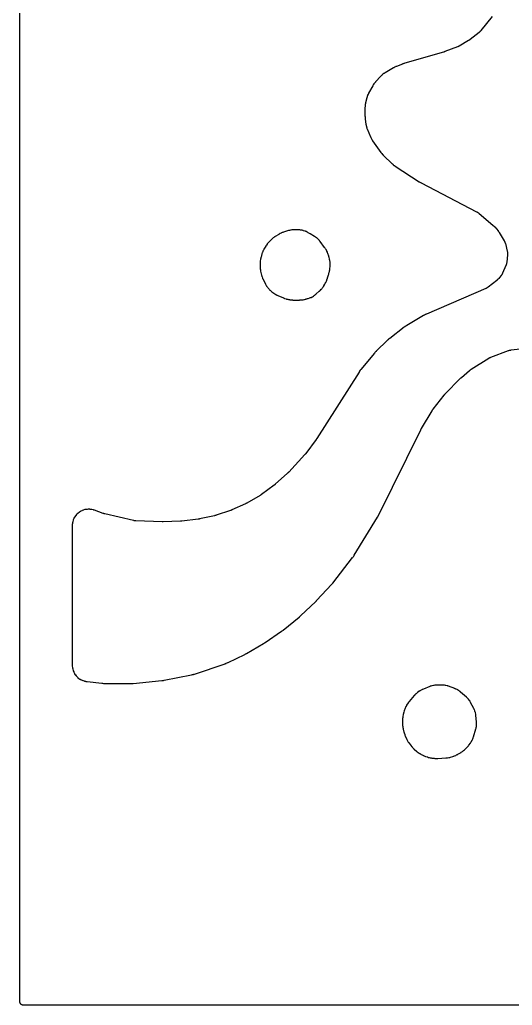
# Model space of a CAD drawing. Header units: millimetres. Extents: x 0 to 300, y 0 to 300.
# Drawn here: x -0.1 to 75, y -0.1 to 150 of the extents above; entities that cross this region are included whole.
import ezdxf

# ---------------------------------------------------------------- set-up
doc = ezdxf.new("R2010")
doc.units = ezdxf.units.MM
doc.layers.add('CUT', color=7, linetype='CONTINUOUS')

msp = doc.modelspace()

# ---------------------------------------------------------------- linework, layer by layer
at = {"layer": 'CUT'}
for points in [[(298.5625, -0.0625), (1.4375, -0.0625), (0.5522, -0.0625), (0.4788, -0.0589), (0.4206, -0.0503), (0.3635, -0.036), (0.3082, -0.0162), (0.255, 0.009), (0.2046, 0.0392), (0.1573, 0.0743), (0.1137, 0.1137), (0.0743, 0.1573), (0.0392, 0.2046), (0.009, 0.255), (-0.0162, 0.3082), (-0.036, 0.3635), (-0.0503, 0.4206), (-0.0589, 0.4788), (-0.0625, 0.5522), (-0.0625, 1.4375), (-0.0625, 298.5625)], [(71.9234, 150.4829), (70.1653, 148.3339), (70.1579, 148.3249), (70.1477, 148.3128), (70.1167, 148.2778), (70.0635, 148.2208), (70.0395, 148.196), (70.0146, 148.1722), (69.9571, 148.1195), (69.9218, 148.0888), (69.9096, 148.0788), (69.9006, 148.0714), (68.5504, 146.9857), (68.5448, 146.9812), (68.5318, 146.9709), (68.5293, 146.969), (68.5036, 146.9495), (68.4512, 146.9113), (68.433, 146.8985), (68.4072, 146.8815), (68.3379, 146.8381), (68.3078, 146.82), (66.8724, 145.9962), (66.8664, 145.9928), (66.8522, 145.9848), (66.8496, 145.9833), (66.8223, 145.9687), (66.7667, 145.94), (66.7474, 145.9305), (66.7203, 145.9181), (66.6477, 145.8868), (66.6164, 145.8739), (64.7163, 145.1368), (64.7066, 145.1331), (64.6839, 145.1246), (64.6741, 145.121), (64.6625, 145.1168), (64.6529, 145.1134), (64.6303, 145.1055), (64.6206, 145.1022), (64.6093, 145.0984), (64.5996, 145.0952), (64.5767, 145.0878), (64.5669, 145.0847), (64.5549, 145.081), (64.545, 145.078), (64.522, 145.0711), (64.5122, 145.0682), (58.5902, 143.3752), (58.5759, 143.3709), (58.4832, 143.3419), (58.4689, 143.3373), (58.3535, 143.2979), (58.3394, 143.2929), (58.2482, 143.2593), (58.2343, 143.254), (57.3325, 142.8958), (57.3223, 142.8916), (57.2517, 142.862), (57.2412, 142.8575), (57.1952, 142.8373), (57.1733, 142.8271), (57.0379, 142.7607), (57.0171, 142.75), (56.9816, 142.7308), (56.972, 142.7256), (56.906, 142.6884), (56.8954, 142.6823), (55.5863, 141.9094), (55.574, 141.9019), (55.495, 141.8527), (55.4829, 141.845), (55.4361, 141.8142), (55.4125, 141.7979), (55.264, 141.6898), (55.2193, 141.654), (55.0817, 141.5322), (55.0607, 141.5127), (55.0206, 141.4736), (55.0105, 141.4635), (54.9453, 141.3969), (54.9354, 141.3866), (54.1305, 140.5238), (54.1221, 140.5146), (54.0683, 140.4545), (54.0601, 140.4452), (54.0285, 140.4083), (54.0127, 140.3892), (53.9141, 140.2642), (53.885, 140.2239), (53.7971, 140.0912), (53.7838, 140.0702), (53.7587, 140.0287), (53.7524, 140.018), (53.7121, 139.9481), (53.706, 139.9373), (53.0855, 138.808), (53.0794, 138.7966), (53.0407, 138.7224), (53.0349, 138.711), (53.0126, 138.6659), (53.0017, 138.6426), (52.9349, 138.4916), (52.9161, 138.4437), (52.8625, 138.2876), (52.8547, 138.2631), (52.8404, 138.2149), (52.8369, 138.2025), (52.8149, 138.1218), (52.8116, 138.1093), (52.6231, 137.3552), (52.619, 137.3374), (52.5937, 137.2213), (52.5901, 137.2033), (52.577, 137.1332), (52.5714, 137.0971), (52.5423, 136.8614), (52.5389, 136.825), (52.5345, 136.7539), (52.5336, 136.7356), (52.5299, 136.6168), (52.5296, 136.5985), (52.5283, 135.3871), (52.5286, 135.3665), (52.5331, 135.2322), (52.5341, 135.2115), (52.5456, 135.0434), (52.5473, 135.0228), (52.561, 134.8891), (52.5635, 134.8686), (52.6698, 134.0965), (52.6717, 134.0838), (52.6849, 134.0009), (52.6871, 133.9882), (52.6961, 133.9385), (52.7012, 133.9132), (52.7378, 133.7517), (52.7514, 133.7019), (52.8018, 133.5442), (52.8101, 133.5197), (52.8275, 133.4724), (52.8321, 133.4603), (52.8627, 133.3821), (52.8676, 133.3702), (53.3624, 132.1834), (53.3691, 132.1682), (53.4134, 132.0697), (53.4204, 132.0546), (53.4486, 131.9962), (53.4639, 131.9667), (53.5685, 131.7779), (53.5854, 131.7493), (53.6199, 131.6944), (53.629, 131.6805), (53.689, 131.5906), (53.6984, 131.577), (54.9658, 129.789), (54.9742, 129.7774), (55.0299, 129.7027), (55.0386, 129.6913), (55.0732, 129.6472), (55.0914, 129.625), (55.2132, 129.484), (55.2324, 129.4628), (55.271, 129.4222), (55.281, 129.4119), (55.3469, 129.3459), (55.3571, 129.3358), (56.6887, 128.0629), (56.699, 128.0532), (56.7669, 127.9913), (56.7775, 127.9819), (56.8192, 127.9456), (56.841, 127.9276), (56.9851, 127.8137), (57.0077, 127.7967), (57.0526, 127.7645), (57.0642, 127.7564), (57.1402, 127.7047), (57.152, 127.6969), (60.801, 125.3355), (60.8128, 125.3281), (60.8901, 125.2806), (60.9021, 125.2734), (61.0006, 125.216), (61.0127, 125.2091), (61.0921, 125.1653), (61.1044, 125.1586), (69.5349, 120.7562), (69.546, 120.7503), (69.5609, 120.7422), (69.6045, 120.7171), (69.6759, 120.6732), (69.7071, 120.6532), (69.7374, 120.6318), (69.8049, 120.5821), (69.8445, 120.5511), (69.8576, 120.5403), (69.8672, 120.5322), (72.0755, 118.6541), (72.081, 118.6494), (72.0936, 118.6384), (72.096, 118.6364), (72.1201, 118.6147), (72.1675, 118.5703), (72.1836, 118.5548), (72.2052, 118.5324), (72.2609, 118.4724), (72.2843, 118.4462), (72.8031, 117.842), (72.8095, 117.8345), (72.8193, 117.8228), (72.835, 117.8035), (72.8554, 117.7778), (72.8733, 117.7545), (72.8873, 117.7357), (72.8951, 117.7249), (72.898, 117.7209), (72.9145, 117.6972), (72.9504, 117.6438), (72.9712, 117.6113), (72.978, 117.6002), (72.983, 117.5919), (73.7355, 116.33), (73.741, 116.3207), (73.7494, 116.3062), (73.763, 116.282), (73.7806, 116.2493), (73.7958, 116.22), (73.7978, 116.2158), (73.8218, 116.1629), (73.8522, 116.0899), (73.878, 116.0194), (73.8942, 115.9689), (73.9066, 115.9267), (73.9103, 115.9129), (73.913, 115.9024), (74.1991, 114.7788), (74.208, 114.7407), (74.2226, 114.6705), (74.2353, 114.5932), (74.2414, 114.5415), (74.2473, 114.4634), (74.249, 114.4113), (74.2481, 114.333), (74.2441, 114.2614), (74.2411, 114.2224), (74.1284, 113.0844), (74.1271, 113.0728), (74.1254, 113.0571), (74.119, 113.0109), (74.1101, 112.9568), (74.0933, 112.8778), (74.0738, 112.8021), (74.0497, 112.7241), (74.0306, 112.6708), (74.0135, 112.6266), (74.0075, 112.6124), (74.0029, 112.6017), (73.4765, 111.3893), (73.4722, 111.3796), (73.4654, 111.3645), (73.4539, 111.3399), (73.438, 111.307), (73.4233, 111.2781), (73.4212, 111.2741), (73.3929, 111.2246), (73.3522, 111.1584), (73.3111, 111.0972), (73.2803, 111.0553), (73.2539, 111.0211), (73.2451, 111.0102), (73.2383, 111.002), (72.897, 110.5908), (72.889, 110.5813), (72.8781, 110.5686), (72.8449, 110.5318), (72.7878, 110.4719), (72.762, 110.446), (72.7352, 110.4212), (72.6734, 110.3662), (72.6354, 110.3343), (72.6223, 110.3239), (72.6125, 110.3163), (71.269, 109.279), (71.2615, 109.2733), (71.2499, 109.2646), (71.2305, 109.2503), (71.2042, 109.2315), (71.1806, 109.2153), (71.1772, 109.213), (71.1346, 109.1862), (71.0754, 109.1514), (71.0181, 109.1203), (70.9768, 109.0999), (70.9421, 109.0836), (70.9308, 109.0786), (70.9222, 109.0748), (61.881, 105.177), (61.8635, 105.1691), (61.7503, 105.1159), (61.7331, 105.1075), (61.5933, 105.0363), (61.5763, 105.0273), (61.4669, 104.967), (61.4502, 104.9575), (58.8866, 103.4373), (58.8714, 103.428), (58.7736, 103.366), (58.7587, 103.3562), (58.6384, 103.2748), (58.6237, 103.2646), (58.5298, 103.1969), (58.5155, 103.1863), (56.2918, 101.4816), (56.278, 101.4706), (56.1889, 101.398), (56.1754, 101.3867), (56.0663, 101.2924), (56.0531, 101.2806), (55.9685, 101.203), (55.9556, 101.1908), (54.2291, 99.5103), (54.2181, 99.4992), (54.147, 99.4263), (54.1362, 99.415), (54.0495, 99.3212), (54.039, 99.3096), (53.9718, 99.2331), (53.9616, 99.2212), (51.908, 96.7556), (51.8958, 96.7404), (51.8182, 96.6409), (51.8065, 96.6253), (51.7132, 96.4973), (51.702, 96.4814), (51.631, 96.377), (51.6204, 96.3608), (45.1952, 86.224), (45.1916, 86.2184), (45.1832, 86.2054), (45.1796, 86.1999), (45.1709, 86.1866), (45.1664, 86.1798), (45.1559, 86.164), (45.1513, 86.1572), (45.146, 86.1494), (45.1414, 86.1427), (45.1305, 86.127), (45.1258, 86.1203), (45.1234, 86.1169), (45.1178, 86.109), (45.1046, 86.0908), (45.0989, 86.083), (43.5384, 83.9757), (43.5311, 83.966), (43.5139, 83.9434), (43.5065, 83.9338), (43.4975, 83.9223), (43.49, 83.9129), (43.4724, 83.891), (43.4647, 83.8816), (43.4559, 83.8709), (43.4481, 83.8616), (43.4298, 83.8402), (43.4219, 83.831), (43.4122, 83.8199), (43.4042, 83.8108), (43.3854, 83.7898), (43.3772, 83.7809), (40.9096, 81.1051), (40.9021, 81.097), (40.8845, 81.0784), (40.8769, 81.0705), (40.8676, 81.0609), (40.8599, 81.053), (40.8419, 81.0349), (40.8341, 81.0271), (40.8251, 81.0183), (40.8173, 81.0106), (40.7988, 80.9929), (40.7908, 80.9853), (40.781, 80.9762), (40.773, 80.9687), (40.7541, 80.9515), (40.746, 80.9441), (38.8694, 79.2704), (38.8615, 79.2635), (38.8432, 79.2475), (38.8353, 79.2407), (38.8256, 79.2325), (38.8176, 79.2258), (38.7989, 79.2102), (38.7909, 79.2036), (38.7816, 79.196), (38.7734, 79.1895), (38.7544, 79.1744), (38.7462, 79.168), (38.7361, 79.1602), (38.7278, 79.1538), (38.7084, 79.1392), (38.7001, 79.1329), (36.7669, 77.7066), (36.7571, 77.6995), (36.7342, 77.683), (36.7243, 77.6761), (36.7122, 77.6676), (36.7022, 77.6608), (36.6789, 77.6449), (36.6688, 77.6382), (36.6572, 77.6306), (36.6471, 77.624), (36.6233, 77.6088), (36.613, 77.6024), (36.6005, 77.5946), (36.5902, 77.5883), (36.566, 77.5737), (36.5556, 77.5676), (34.5588, 76.4026), (34.5487, 76.3968), (34.5251, 76.3834), (34.5149, 76.3777), (34.5025, 76.3709), (34.4922, 76.3653), (34.4682, 76.3526), (34.4579, 76.3472), (34.446, 76.341), (34.4357, 76.3358), (34.4114, 76.3236), (34.4009, 76.3185), (34.3881, 76.3123), (34.3776, 76.3073), (34.353, 76.2958), (34.3424, 76.2909), (32.2729, 75.3551), (32.262, 75.3502), (32.2364, 75.339), (32.2254, 75.3343), (32.2119, 75.3287), (32.2008, 75.3241), (32.1749, 75.3136), (32.1638, 75.3092), (32.151, 75.3042), (32.1398, 75.2999), (32.1136, 75.2901), (32.1024, 75.286), (32.0887, 75.2811), (32.0774, 75.2771), (32.051, 75.268), (32.0396, 75.2642), (29.8551, 74.5444), (29.8442, 74.5409), (29.8187, 74.5329), (29.8077, 74.5295), (29.7943, 74.5255), (29.7833, 74.5222), (29.7576, 74.5148), (29.7466, 74.5117), (29.7338, 74.5082), (29.7228, 74.5053), (29.6969, 74.4985), (29.6857, 74.4957), (29.6722, 74.4924), (29.661, 74.4897), (29.6349, 74.4836), (29.6238, 74.4811), (27.3486, 73.9811), (27.3375, 73.9787), (27.3116, 73.9733), (27.3005, 73.9711), (27.2869, 73.9685), (27.2757, 73.9664), (27.2497, 73.9617), (27.2385, 73.9597), (27.2256, 73.9576), (27.2144, 73.9558), (27.1883, 73.9517), (27.177, 73.9501), (27.1633, 73.9481), (27.1521, 73.9466), (27.1258, 73.9432), (27.1145, 73.9419), (24.6423, 73.6551), (24.6327, 73.654), (24.6102, 73.6517), (24.6006, 73.6507), (24.5888, 73.6496), (24.5792, 73.6487), (24.5566, 73.6469), (24.547, 73.6461), (24.5359, 73.6453), (24.5262, 73.6447), (24.5037, 73.6433), (24.494, 73.6427), (24.4822, 73.6421), (24.4725, 73.6417), (24.4499, 73.6408), (24.4403, 73.6404), (21.8049, 73.5629), (21.7992, 73.5628), (21.7861, 73.5625), (21.7804, 73.5624), (21.7669, 73.5621), (21.76, 73.562), (21.7438, 73.5619), (21.7369, 73.5619), (21.7289, 73.5618), (21.7219, 73.5619), (21.7057, 73.562), (21.6988, 73.562), (21.6953, 73.5621), (21.687, 73.5622), (21.6678, 73.5627), (21.6596, 73.5629), (17.6063, 73.6937), (17.5951, 73.6941), (17.58, 73.6948), (17.5356, 73.6979), (17.4616, 73.7048), (17.429, 73.7085), (17.3965, 73.7135), (17.3232, 73.7259), (17.2795, 73.7345), (17.2648, 73.7377), (17.254, 73.7402), (12.8953, 74.7624), (12.8832, 74.7653), (12.855, 74.7723), (12.843, 74.7754), (12.8283, 74.7793), (12.8162, 74.7826), (12.7882, 74.7904), (12.7762, 74.7938), (12.7625, 74.7979), (12.7506, 74.8015), (12.7228, 74.81), (12.7109, 74.8138), (12.6965, 74.8185), (12.6846, 74.8224), (12.6571, 74.8317), (12.6453, 74.8358), (11.3343, 75.3012), (11.32, 75.3061), (11.2268, 75.3366), (11.2124, 75.3411), (11.1559, 75.358), (11.1268, 75.3659), (10.9389, 75.412), (10.8797, 75.4234), (10.6908, 75.45), (10.6306, 75.4554), (10.44, 75.4629), (10.3797, 75.4622), (10.1892, 75.4505), (10.1293, 75.4438), (9.941, 75.413), (9.882, 75.4003), (9.6978, 75.3507), (9.6403, 75.3322), (9.462, 75.2644), (9.4068, 75.2401), (9.2361, 75.1547), (9.1836, 75.1251), (9.0224, 75.023), (8.9731, 74.9882), (8.823, 74.8704), (8.7775, 74.8308), (8.6399, 74.6986), (8.5986, 74.6547), (8.475, 74.5093), (8.4383, 74.4614), (8.33, 74.3043), (8.2983, 74.253), (8.2063, 74.0859), (8.1799, 74.0316), (8.1052, 73.8561), (8.0844, 73.7994), (8.0276, 73.6173), (8.0126, 73.5588), (7.9745, 73.3719), (7.9654, 73.3122), (7.946, 73.1198), (7.9437, 73.0897), (7.9407, 73.0308), (7.9402, 73.0157), (7.9377, 72.9177), (7.9375, 72.9026), (7.9375, 51.784), (7.9377, 51.7694), (7.94, 51.6749), (7.9405, 51.6604), (7.9433, 51.6036), (7.9454, 51.5746), (7.9634, 51.3891), (7.9718, 51.3315), (8.0073, 51.1511), (8.0213, 51.0946), (8.074, 50.9184), (8.0934, 50.8636), (8.1629, 50.6934), (8.1875, 50.6407), (8.2732, 50.478), (8.3028, 50.4279), (8.4039, 50.2743), (8.4381, 50.2273), (8.5536, 50.0841), (8.5923, 50.0407), (8.7211, 49.9094), (8.7638, 49.8699), (8.9046, 49.7518), (8.951, 49.7166), (9.1026, 49.6126), (9.1521, 49.5821), (9.3132, 49.4933), (9.3654, 49.4677), (9.5343, 49.3949), (9.5887, 49.3745), (9.7638, 49.3183), (9.82, 49.3033), (10.0022, 49.2639), (10.0308, 49.2584), (10.0868, 49.2491), (10.1012, 49.2469), (10.1948, 49.2337), (10.2093, 49.2318), (12.4258, 48.9732), (12.4422, 48.9716), (12.5489, 48.9621), (12.5653, 48.9608), (12.6996, 48.9526), (12.7161, 48.9518), (12.8232, 48.9482), (12.8397, 48.9479), (16.8141, 48.9233), (16.8298, 48.9234), (16.9318, 48.9255), (16.9475, 48.926), (17.0754, 48.9319), (17.0911, 48.9328), (17.1928, 48.9402), (17.2085, 48.9415), (21.5846, 49.3739), (21.599, 49.3755), (21.6924, 49.387), (21.7067, 49.389), (21.8236, 49.4062), (21.8379, 49.4085), (21.9307, 49.4245), (21.9449, 49.4272), (26.1034, 50.2487), (26.1226, 50.2528), (26.2473, 50.2817), (26.2664, 50.2865), (26.4215, 50.3279), (26.4404, 50.3333), (26.5629, 50.3703), (26.5816, 50.3763), (31.234, 51.9506), (31.2517, 51.9569), (31.3662, 51.9997), (31.3837, 52.0065), (31.5255, 52.0646), (31.5428, 52.072), (31.6543, 52.1219), (31.6713, 52.1298), (34.2219, 53.3669), (34.2309, 53.3714), (34.2934, 53.403), (34.3029, 53.408), (34.3801, 53.4488), (34.3894, 53.4538), (34.4498, 53.4871), (34.4596, 53.4927), (37.0778, 55.0017), (37.0883, 55.0078), (37.1555, 55.0484), (37.1658, 55.0548), (37.2492, 55.1074), (37.2594, 55.114), (37.325, 55.1573), (37.335, 55.164), (39.8377, 56.8891), (39.8468, 56.8955), (39.9096, 56.9405), (39.9192, 56.9476), (39.9964, 57.0052), (40.0057, 57.0123), (40.0658, 57.0591), (40.0755, 57.0668), (42.5168, 59.0496), (42.525, 59.0564), (42.5814, 59.1039), (42.5901, 59.1113), (42.6593, 59.1718), (42.6676, 59.1793), (42.7214, 59.2282), (42.7302, 59.2362), (45.0424, 61.4218), (45.0492, 61.4283), (45.0962, 61.4742), (45.1034, 61.4814), (45.1611, 61.5396), (45.1681, 61.5467), (45.2129, 61.5935), (45.2202, 61.6012), (47.4276, 63.9869), (47.436, 63.9962), (47.4899, 64.0569), (47.4981, 64.0664), (47.5642, 64.144), (47.5722, 64.1536), (47.6235, 64.2166), (47.6313, 64.2263), (50.6523, 68.0926), (50.6629, 68.1066), (50.7305, 68.1985), (50.7407, 68.2128), (50.8221, 68.3306), (50.8319, 68.3452), (50.894, 68.4409), (50.9033, 68.4558), (54.422, 74.2435), (54.4286, 74.2547), (54.4709, 74.3279), (54.4773, 74.3392), (54.5285, 74.4322), (54.5346, 74.4437), (54.5738, 74.5186), (54.5797, 74.5302), (61.0347, 87.5747), (61.0388, 87.5828), (61.0484, 87.6017), (61.0526, 87.6098), (61.0577, 87.6197), (61.0619, 87.6277), (61.0719, 87.6464), (61.0762, 87.6544), (61.0813, 87.6637), (61.0857, 87.6716), (61.0961, 87.6902), (61.1005, 87.6981), (61.1061, 87.7077), (61.1106, 87.7156), (61.1214, 87.7339), (61.126, 87.7418), (62.749, 90.4469), (62.7563, 90.4589), (62.7736, 90.4867), (62.7811, 90.4986), (62.7904, 90.513), (62.7981, 90.5248), (62.8163, 90.5521), (62.8242, 90.5637), (62.8333, 90.577), (62.8414, 90.5886), (62.8604, 90.6153), (62.8686, 90.6267), (62.8788, 90.6405), (62.8872, 90.6518), (62.9071, 90.6779), (62.9156, 90.689), (64.5978, 92.8326), (64.605, 92.8416), (64.622, 92.8627), (64.6293, 92.8717), (64.6383, 92.8825), (64.6457, 92.8914), (64.6632, 92.912), (64.6708, 92.9208), (64.6795, 92.9309), (64.6872, 92.9395), (64.7052, 92.9597), (64.713, 92.9683), (64.7226, 92.9787), (64.7305, 92.9872), (64.749, 93.0068), (64.757, 93.0152), (67.0434, 95.381), (67.0512, 95.389), (67.0696, 95.4076), (67.0776, 95.4155), (67.0873, 95.4251), (67.0953, 95.4329), (67.1142, 95.451), (67.1223, 95.4587), (67.1317, 95.4675), (67.1399, 95.4751), (67.1592, 95.4927), (67.1675, 95.5002), (67.1777, 95.5093), (67.1861, 95.5167), (67.2058, 95.5338), (67.2143, 95.5411), (68.455, 96.5924), (68.4671, 96.6025), (68.4958, 96.6259), (68.5081, 96.6358), (68.5233, 96.6478), (68.5358, 96.6575), (68.5652, 96.6798), (68.5779, 96.6893), (68.5925, 96.7001), (68.6054, 96.7093), (68.6356, 96.7306), (68.6486, 96.7396), (68.6646, 96.7505), (68.6777, 96.7593), (68.7086, 96.7795), (68.722, 96.7881), (71.3705, 98.4566), (71.3804, 98.4627), (71.3937, 98.4709), (71.4339, 98.4941), (71.5018, 98.531), (71.5322, 98.5467), (71.5631, 98.5613), (71.6337, 98.5928), (71.6765, 98.6107), (71.6911, 98.6163), (71.7019, 98.6204), (74.3728, 99.6138), (74.3851, 99.6183), (74.4017, 99.6242), (74.4513, 99.6402), (74.5347, 99.6645), (74.5718, 99.6745), (74.6093, 99.6828), (74.6946, 99.6998), (74.746, 99.7085), (74.7634, 99.7109), (74.7764, 99.7126), (77.5719, 100.0619)]]:
    msp.add_lwpolyline(points, dxfattribs=at)
for points in [[(36.6121, 111.8285), (36.6147, 111.8159), (36.6321, 111.7342), (36.6349, 111.7217), (36.7772, 111.1184), (36.7816, 111.101), (36.8117, 110.9886), (36.8166, 110.9713), (36.8366, 110.9044), (36.8479, 110.8704), (36.928, 110.6519), (36.9413, 110.6186), (36.9692, 110.5546), (36.9766, 110.5382), (36.9834, 110.5238), (36.9888, 110.5114), (36.9964, 110.4948), (37.0469, 110.3881), (37.0549, 110.3718), (37.3809, 109.7336), (37.3867, 109.7227), (37.4246, 109.6521), (37.4305, 109.6413), (37.4542, 109.5993), (37.4667, 109.5781), (37.55, 109.4436), (37.5777, 109.4028), (37.6717, 109.2757), (37.6867, 109.2562), (37.717, 109.2186), (37.7248, 109.2091), (37.7763, 109.1477), (37.7844, 109.1383), (37.9323, 108.9693), (37.9416, 108.959), (38.0023, 108.8927), (38.0118, 108.8826), (38.0492, 108.8436), (38.0689, 108.8241), (38.1992, 108.7003), (38.2197, 108.6817), (38.2605, 108.6464), (38.2711, 108.6374), (38.3404, 108.5802), (38.3512, 108.5715), (38.4932, 108.4596), (38.5031, 108.452), (38.5678, 108.4031), (38.5778, 108.3957), (38.6173, 108.3672), (38.6378, 108.353), (38.7711, 108.2649), (38.8138, 108.2391), (38.954, 108.1623), (38.9761, 108.1508), (39.0197, 108.1292), (39.031, 108.1238), (39.1043, 108.0893), (39.1157, 108.0842), (40.0146, 107.6849), (40.0278, 107.6792), (40.0549, 107.6679), (40.0982, 107.6485), (40.1129, 107.6422), (40.2088, 107.6024), (40.2236, 107.5965), (40.2818, 107.5741), (40.312, 107.5634), (40.5094, 107.4994), (40.54, 107.4903), (40.6002, 107.4743), (40.6157, 107.4703), (40.6538, 107.4613), (40.6559, 107.4607), (40.6717, 107.4569), (40.6883, 107.4531), (40.7167, 107.4463), (40.7323, 107.4428), (40.7398, 107.4412), (40.7749, 107.4331), (40.7909, 107.4297), (40.8798, 107.4118), (40.9667, 107.3935), (40.9829, 107.3903), (41.017, 107.3841), (41.0293, 107.3817), (41.045, 107.3787), (41.0877, 107.3713), (41.088, 107.3712), (41.0883, 107.3712), (41.1471, 107.361), (41.1628, 107.3584), (41.2244, 107.3494), (41.2561, 107.3456), (41.4623, 107.3265), (41.4942, 107.3244), (41.5564, 107.3219), (41.5723, 107.3215), (41.6759, 107.3202), (41.6919, 107.3202), (41.8633, 107.3226), (41.9503, 107.3135), (41.9658, 107.3121), (42.0267, 107.3073), (42.0579, 107.3057), (42.2583, 107.3006), (42.3208, 107.3023), (42.5205, 107.318), (42.5517, 107.3213), (42.6122, 107.3293), (42.6276, 107.3315), (42.6387, 107.3333), (42.6567, 107.3335), (42.6737, 107.334), (42.7838, 107.3386), (42.8007, 107.3396), (42.8667, 107.3442), (42.9004, 107.3476), (42.9553, 107.3546), (43.05, 107.3639), (43.1013, 107.3712), (43.2622, 107.4012), (43.3127, 107.4129), (43.4726, 107.4573), (43.4974, 107.4648), (43.5455, 107.4804), (43.5578, 107.4846), (43.6372, 107.5123), (43.6494, 107.5167), (43.6549, 107.5187), (43.669, 107.5213), (43.6824, 107.524), (43.7694, 107.5421), (43.7828, 107.5451), (43.8348, 107.5572), (43.8613, 107.564), (44.03, 107.6114), (44.0819, 107.6286), (44.2456, 107.6912), (44.2709, 107.7016), (44.2923, 107.7109), (44.3163, 107.722), (44.4709, 107.7976), (44.4944, 107.8098), (44.5102, 107.8184), (44.5324, 107.8311), (44.6731, 107.9158), (44.7158, 107.9441), (44.8488, 108.0405), (44.8692, 108.056), (44.9085, 108.0871), (44.9184, 108.0951), (44.9826, 108.1482), (44.9924, 108.1565), (45.0822, 108.2342), (45.0892, 108.2399), (45.0995, 108.2486), (45.5703, 108.6559), (45.5822, 108.6665), (45.6589, 108.7364), (45.6705, 108.7474), (45.7154, 108.7906), (45.7378, 108.8133), (45.8794, 108.9649), (45.9006, 108.9888), (45.9406, 109.0366), (45.9507, 109.049), (46.0153, 109.1302), (46.0251, 109.1429), (46.0253, 109.1432), (46.0915, 109.2313), (46.0994, 109.242), (46.1498, 109.3122), (46.1574, 109.3231), (46.1868, 109.3659), (46.2013, 109.3882), (46.2912, 109.5329), (46.3173, 109.5792), (46.3941, 109.7314), (46.4055, 109.7554), (46.4093, 109.7637), (46.4544, 109.8321), (46.4614, 109.843), (46.5063, 109.9143), (46.5131, 109.9253), (46.5391, 109.9688), (46.5519, 109.9913), (46.6311, 110.1373), (46.6538, 110.1838), (46.7191, 110.3341), (46.7377, 110.3824), (46.7906, 110.5398), (46.7983, 110.5646), (46.8123, 110.6132), (46.8158, 110.6257), (46.8374, 110.7071), (46.8406, 110.7196), (46.9121, 111.0149), (46.9671, 111.1532), (46.9727, 111.1678), (47.0078, 111.2631), (47.0131, 111.2779), (47.0326, 111.3357), (47.0419, 111.3656), (47.0962, 111.5584), (47.11, 111.6194), (47.1435, 111.8142), (47.1509, 111.8763), (47.1629, 112.0568), (47.1687, 112.0838), (47.1715, 112.0972), (47.1818, 112.15), (47.1864, 112.1771), (47.212, 112.3515), (47.2175, 112.4062), (47.227, 112.5798), (47.2274, 112.6348), (47.2208, 112.8109), (47.2192, 112.8384), (47.2147, 112.8919), (47.2134, 112.9056), (47.204, 112.9945), (47.2023, 113.0081), (47.1509, 113.4047), (47.1488, 113.419), (47.1345, 113.5121), (47.1321, 113.5264), (47.1221, 113.5821), (47.1163, 113.6105), (47.0742, 113.7939), (47.067, 113.822), (47.0517, 113.8765), (47.0476, 113.8904), (47.02, 113.9804), (47.0156, 113.9942), (46.8846, 114.3864), (46.8795, 114.4009), (46.8455, 114.4948), (46.8401, 114.5092), (46.8182, 114.565), (46.8063, 114.5933), (46.7252, 114.7727), (46.697, 114.8273), (46.6806, 114.8555), (46.6768, 114.8627), (46.6553, 114.899), (46.598, 114.9974), (46.5819, 115.0236), (46.5765, 115.0319), (46.575, 115.0343), (46.5584, 115.0607), (46.5247, 115.1113), (46.5159, 115.1241), (46.4577, 115.2069), (46.4486, 115.2195), (46.3765, 115.3165), (45.7276, 116.2073), (45.7186, 116.2194), (45.6591, 116.2969), (45.6498, 116.3088), (45.6129, 116.3544), (45.5934, 116.3773), (45.4649, 116.521), (45.4226, 116.5638), (45.2823, 116.6921), (45.256, 116.7138), (45.2189, 116.747), (45.1718, 116.785), (45.015, 116.8991), (44.9901, 116.9162), (44.9406, 116.9485), (44.9278, 116.9566), (44.8441, 117.0083), (44.8311, 117.0161), (44.1853, 117.3927), (43.8967, 117.5658), (43.8855, 117.5723), (43.8122, 117.6141), (43.8009, 117.6204), (43.7563, 117.6446), (43.7332, 117.6565), (43.5837, 117.7294), (43.5361, 117.7501), (43.4597, 117.7795), (43.4331, 117.7912), (43.3702, 117.8149), (43.1645, 117.8793), (43.1322, 117.8885), (43.0686, 117.9045), (43.0522, 117.9084), (42.9455, 117.9322), (42.929, 117.9357), (42.7317, 117.9739), (42.714, 117.9771), (42.5985, 117.9959), (42.5807, 117.9985), (42.511, 118.0077), (42.4752, 118.0114), (42.2418, 118.028), (42.2059, 118.0295), (42.1356, 118.0303), (42.1176, 118.0302), (42.0951, 118.0298), (42.0872, 118.0299), (42.0688, 118.0298), (41.9492, 118.0274), (41.9309, 118.0267), (41.5883, 118.0091), (41.5758, 118.0084), (41.4946, 118.0025), (41.4821, 118.0015), (41.4333, 117.9969), (41.4084, 117.9941), (41.2493, 117.9725), (41.1999, 117.9637), (41.0431, 117.9289), (41.0188, 117.923), (40.9715, 117.9104), (40.9594, 117.9071), (40.8811, 117.8845), (40.8691, 117.8809), (40.1055, 117.6432), (40.0938, 117.6394), (40.0182, 117.6142), (40.0065, 117.6102), (39.9613, 117.594), (39.9384, 117.5853), (39.7924, 117.5264), (39.7477, 117.5062), (39.607, 117.4355), (39.5853, 117.424), (39.5433, 117.4008), (39.5326, 117.3947), (39.4637, 117.3546), (39.4531, 117.3483), (39.4523, 117.3478), (39.4218, 117.3304), (39.4061, 117.3211), (38.8692, 116.9929), (38.8543, 116.9835), (38.758, 116.9207), (38.7434, 116.9108), (38.6867, 116.8714), (38.6583, 116.8504), (38.5515, 116.7664), (38.4778, 116.7085), (38.4506, 116.6859), (38.3989, 116.6401), (38.3858, 116.6282), (38.3019, 116.5494), (38.2892, 116.5371), (37.8981, 116.1476), (37.8892, 116.1386), (37.8321, 116.0793), (37.8235, 116.0701), (37.7899, 116.0337), (37.7871, 116.0305), (37.7708, 116.0128), (37.7538, 115.9935), (37.6476, 115.8675), (37.6161, 115.8268), (37.521, 115.6922), (37.5067, 115.6709), (37.4795, 115.6286), (37.4726, 115.6177), (37.4289, 115.5465), (37.4223, 115.5355), (37.1351, 115.0445), (37.1262, 115.0286), (37.0695, 114.9245), (37.0634, 114.9129), (37.0534, 114.8943), (37.0421, 114.8722), (36.9729, 114.7294), (36.9531, 114.684), (36.8958, 114.5359), (36.8874, 114.5126), (36.8718, 114.4668), (36.868, 114.455), (36.8436, 114.3783), (36.84, 114.3665), (36.84, 114.3663), (36.8391, 114.3636), (36.8337, 114.3461), (36.692, 113.8643), (36.6885, 113.8517), (36.6874, 113.8476), (36.6872, 113.8469), (36.6653, 113.7664), (36.6621, 113.7539), (36.65, 113.7052), (36.6443, 113.6802), (36.6115, 113.5188), (36.6034, 113.4681), (36.5845, 113.3045), (36.5821, 113.2789), (36.5784, 113.2289), (36.5777, 113.216), (36.5734, 113.1327), (36.5729, 113.1198), (36.5556, 112.5318), (36.5553, 112.5189), (36.5547, 112.4345), (36.5547, 112.4216), (36.5554, 112.3709), (36.5563, 112.3449), (36.5582, 112.312), (36.5583, 112.3075), (36.5593, 112.2818), (36.5692, 112.1174), (36.5745, 112.0662), (36.5984, 111.9032), (36.6027, 111.8779)], [(59.5668, 39.4229), (59.5769, 39.4099), (59.6431, 39.3265), (59.6534, 39.3138), (59.6945, 39.2648), (59.7163, 39.2403), (59.8618, 39.085), (59.8848, 39.0617), (59.931, 39.0175), (59.943, 39.0064), (60.0219, 38.9349), (60.0342, 38.924), (60.4435, 38.5732), (60.4559, 38.5629), (60.537, 38.497), (60.5496, 38.4871), (60.5994, 38.4488), (60.6254, 38.4299), (60.7976, 38.3118), (60.8246, 38.2943), (60.8782, 38.2616), (60.892, 38.2534), (60.9826, 38.2014), (60.9967, 38.1936), (61.3317, 38.0131), (61.3459, 38.0056), (61.4394, 37.9585), (61.4538, 37.9514), (61.5107, 37.9246), (61.5402, 37.9116), (61.7312, 37.8338), (61.7921, 37.8127), (61.9904, 37.7558), (62.0216, 37.7478), (62.0429, 37.7429), (62.2215, 37.682), (62.2828, 37.6647), (62.4821, 37.6197), (62.5134, 37.6135), (62.5747, 37.6031), (62.5904, 37.6006), (62.693, 37.5859), (62.7088, 37.5838), (63.0739, 37.5414), (63.0756, 37.5412), (63.0885, 37.5398), (63.1723, 37.5319), (63.1852, 37.5308), (63.2357, 37.5272), (63.2616, 37.5258), (63.4298, 37.5209), (63.4557, 37.5207), (63.5063, 37.5214), (63.5192, 37.5217), (63.6034, 37.5247), (63.6163, 37.5253), (64.8385, 37.5949), (64.8552, 37.5961), (64.9635, 37.6053), (64.9802, 37.607), (65.045, 37.6143), (65.0647, 37.6171), (65.0718, 37.6179), (65.1053, 37.6227), (65.3224, 37.6602), (65.3557, 37.6669), (65.4201, 37.6819), (65.4366, 37.6859), (65.5433, 37.7138), (65.5596, 37.7184), (65.9014, 37.8182), (65.9173, 37.8231), (66.0204, 37.8563), (66.0362, 37.8617), (66.0975, 37.8833), (66.1286, 37.8953), (66.3283, 37.9786), (66.3587, 37.9923), (66.4172, 38.0206), (66.4321, 38.0281), (66.4902, 38.0582), (66.5837, 38.1001), (66.5986, 38.107), (66.6564, 38.1348), (66.6855, 38.1498), (66.8724, 38.2526), (66.9008, 38.2693), (66.9551, 38.3032), (66.9689, 38.3121), (67.0579, 38.371), (67.0715, 38.3803), (67.0838, 38.3889), (67.095, 38.3955), (67.1088, 38.4039), (67.1624, 38.4376), (67.1894, 38.4555), (67.3615, 38.577), (67.3875, 38.5964), (67.4371, 38.6356), (67.4497, 38.6458), (67.4694, 38.6623), (67.4798, 38.6699), (67.4908, 38.6783), (67.5337, 38.7115), (67.5553, 38.729), (67.6909, 38.8443), (67.7314, 38.8822), (67.7862, 38.9384), (67.8998, 39.0385), (67.9118, 39.0494), (67.9888, 39.1211), (68.0005, 39.1322), (68.0455, 39.1765), (68.068, 39.1998), (68.2098, 39.355), (68.231, 39.3795), (68.271, 39.4284), (68.2811, 39.441), (68.3456, 39.5241), (68.3553, 39.5371), (68.5881, 39.8547), (68.598, 39.8686), (68.6607, 39.9595), (68.6702, 39.9737), (68.7063, 40.0293), (68.724, 40.0583), (68.832, 40.2474), (68.8623, 40.3082), (68.9483, 40.5083), (68.9608, 40.5399), (68.9835, 40.6023), (68.9891, 40.6183), (68.9896, 40.6199), (68.9999, 40.647), (69.0189, 40.701), (69.0236, 40.7148), (69.0531, 40.8053), (69.0574, 40.8193), (69.4126, 42.0092), (69.4167, 42.0232), (69.4416, 42.1149), (69.4453, 42.129), (69.4589, 42.1844), (69.4652, 42.2129), (69.501, 42.3967), (69.5094, 42.4545), (69.5174, 42.5384), (69.5273, 42.6386), (69.5301, 42.697), (69.5302, 42.8842), (69.5295, 42.9134), (69.5267, 42.9704), (69.5258, 42.985), (69.5189, 43.0797), (69.5177, 43.0942), (69.4219, 44.0765), (69.4203, 44.0908), (69.409, 44.184), (69.4071, 44.1983), (69.3989, 44.2542), (69.394, 44.2827), (69.3584, 44.4644), (69.3446, 44.5205), (69.3434, 44.5245), (69.3364, 44.5525), (69.2835, 44.728), (69.2641, 44.7826), (69.1935, 44.9545), (69.1819, 44.9811), (69.1579, 45.0324), (69.1515, 45.0454), (69.1095, 45.1298), (69.1029, 45.1427), (68.6253, 46.0464), (68.6187, 46.0585), (68.5751, 46.1366), (68.5683, 46.1486), (68.541, 46.1949), (68.5265, 46.2183), (68.4301, 46.3661), (68.398, 46.4108), (68.2899, 46.5472), (68.2538, 46.5887), (68.1321, 46.7164), (68.1126, 46.7359), (68.0738, 46.7731), (68.0637, 46.7825), (67.9977, 46.8429), (67.9874, 46.852), (67.9833, 46.8556), (67.0943, 47.6316), (67.084, 47.6403), (67.0166, 47.6965), (67.0062, 47.705), (66.9649, 47.7379), (66.9434, 47.7542), (66.8034, 47.8558), (66.7583, 47.8855), (66.6117, 47.9729), (66.5641, 47.9984), (66.4082, 48.0733), (66.3836, 48.0845), (66.3351, 48.1051), (66.3226, 48.1103), (66.2411, 48.1428), (66.2285, 48.1477), (65.2361, 48.5185), (65.2225, 48.5234), (65.1337, 48.5542), (65.12, 48.5588), (65.0661, 48.576), (65.0384, 48.5841), (64.8592, 48.632), (64.8027, 48.6442), (64.6222, 48.6742), (64.5648, 48.681), (64.3798, 48.6936), (64.3509, 48.6949), (64.2944, 48.696), (64.2799, 48.6961), (64.1859, 48.6957), (64.1714, 48.6955), (63.3535, 48.6724), (63.3403, 48.6719), (63.2545, 48.6676), (63.2413, 48.6668), (63.1897, 48.663), (63.1634, 48.6605), (62.9951, 48.6409), (62.9429, 48.6324), (62.7791, 48.5985), (62.7279, 48.5855), (62.5656, 48.5366), (62.5405, 48.5284), (62.4917, 48.5113), (62.4793, 48.5068), (62.3988, 48.4766), (62.3865, 48.4718), (61.4356, 48.0911), (61.4195, 48.0844), (61.3161, 48.0395), (61.3003, 48.0324), (61.239, 48.0036), (61.208, 47.988), (61.0099, 47.8806), (60.9798, 47.8632), (60.9223, 47.8276), (60.9077, 47.8182), (60.8135, 47.7561), (60.7992, 47.7464), (60.5863, 47.5968), (60.5832, 47.5947), (60.573, 47.5874), (60.5072, 47.5391), (60.4972, 47.5315), (60.4582, 47.5017), (60.4386, 47.486), (60.315, 47.3827), (60.2778, 47.349), (60.1633, 47.2357), (60.1458, 47.2177), (60.1124, 47.1818), (60.104, 47.1725), (60.0496, 47.1116), (60.0414, 47.1021), (59.2509, 46.1776), (59.2415, 46.1664), (59.1816, 46.0927), (59.1725, 46.0813), (59.1376, 46.0362), (59.1203, 46.0126), (59.013, 45.8592), (59.0088, 45.8524), (58.9898, 45.8251), (58.9591, 45.7762), (58.8683, 45.6147), (58.8547, 45.5892), (58.8295, 45.5387), (58.8232, 45.5257), (58.7831, 45.4407), (58.7771, 45.4275), (58.5976, 45.0209), (58.5907, 45.0046), (58.5474, 44.8983), (58.541, 44.8819), (58.517, 44.8174), (58.5056, 44.784), (58.4383, 44.5648), (58.4289, 44.5308), (58.4126, 44.4639), (58.4086, 44.4467), (58.406, 44.4341), (58.4026, 44.4201), (58.3987, 44.4028), (58.3748, 44.2898), (58.3714, 44.2723), (58.2934, 43.8394), (58.2909, 43.8242), (58.2756, 43.7246), (58.2734, 43.7093), (58.2676, 43.6632), (58.2654, 43.6467), (58.2623, 43.6164), (58.2467, 43.4192), (58.245, 43.3888), (58.2434, 43.3294), (58.2431, 43.3141), (58.2429, 43.2152), (58.243, 43.1999), (58.2547, 42.684), (58.2553, 42.6671), (58.2609, 42.5572), (58.262, 42.5403), (58.2672, 42.4745), (58.2709, 42.4409), (58.3006, 42.223), (58.3061, 42.1896), (58.3187, 42.1248), (58.3221, 42.1082), (58.3462, 42.0009), (58.3501, 41.9844), (58.4731, 41.4994), (58.4766, 41.4862), (58.5004, 41.4006), (58.5042, 41.3875), (58.5197, 41.3364), (58.5282, 41.3104), (58.5873, 41.143), (58.597, 41.1174), (58.6171, 41.0679), (58.6223, 41.0553), (58.6576, 40.9738), (58.6631, 40.9613), (58.9187, 40.4049), (58.9256, 40.3904), (58.9714, 40.2973), (58.9787, 40.283), (59.0077, 40.2278), (59.0233, 40.1999), (59.1295, 40.0216), (59.1466, 39.9946), (59.1813, 39.9428), (59.1903, 39.9297), (59.2504, 39.845), (59.2598, 39.8321)]]:
    msp.add_lwpolyline(points, close=True, dxfattribs=at)

doc.saveas('drawing.dxf')
